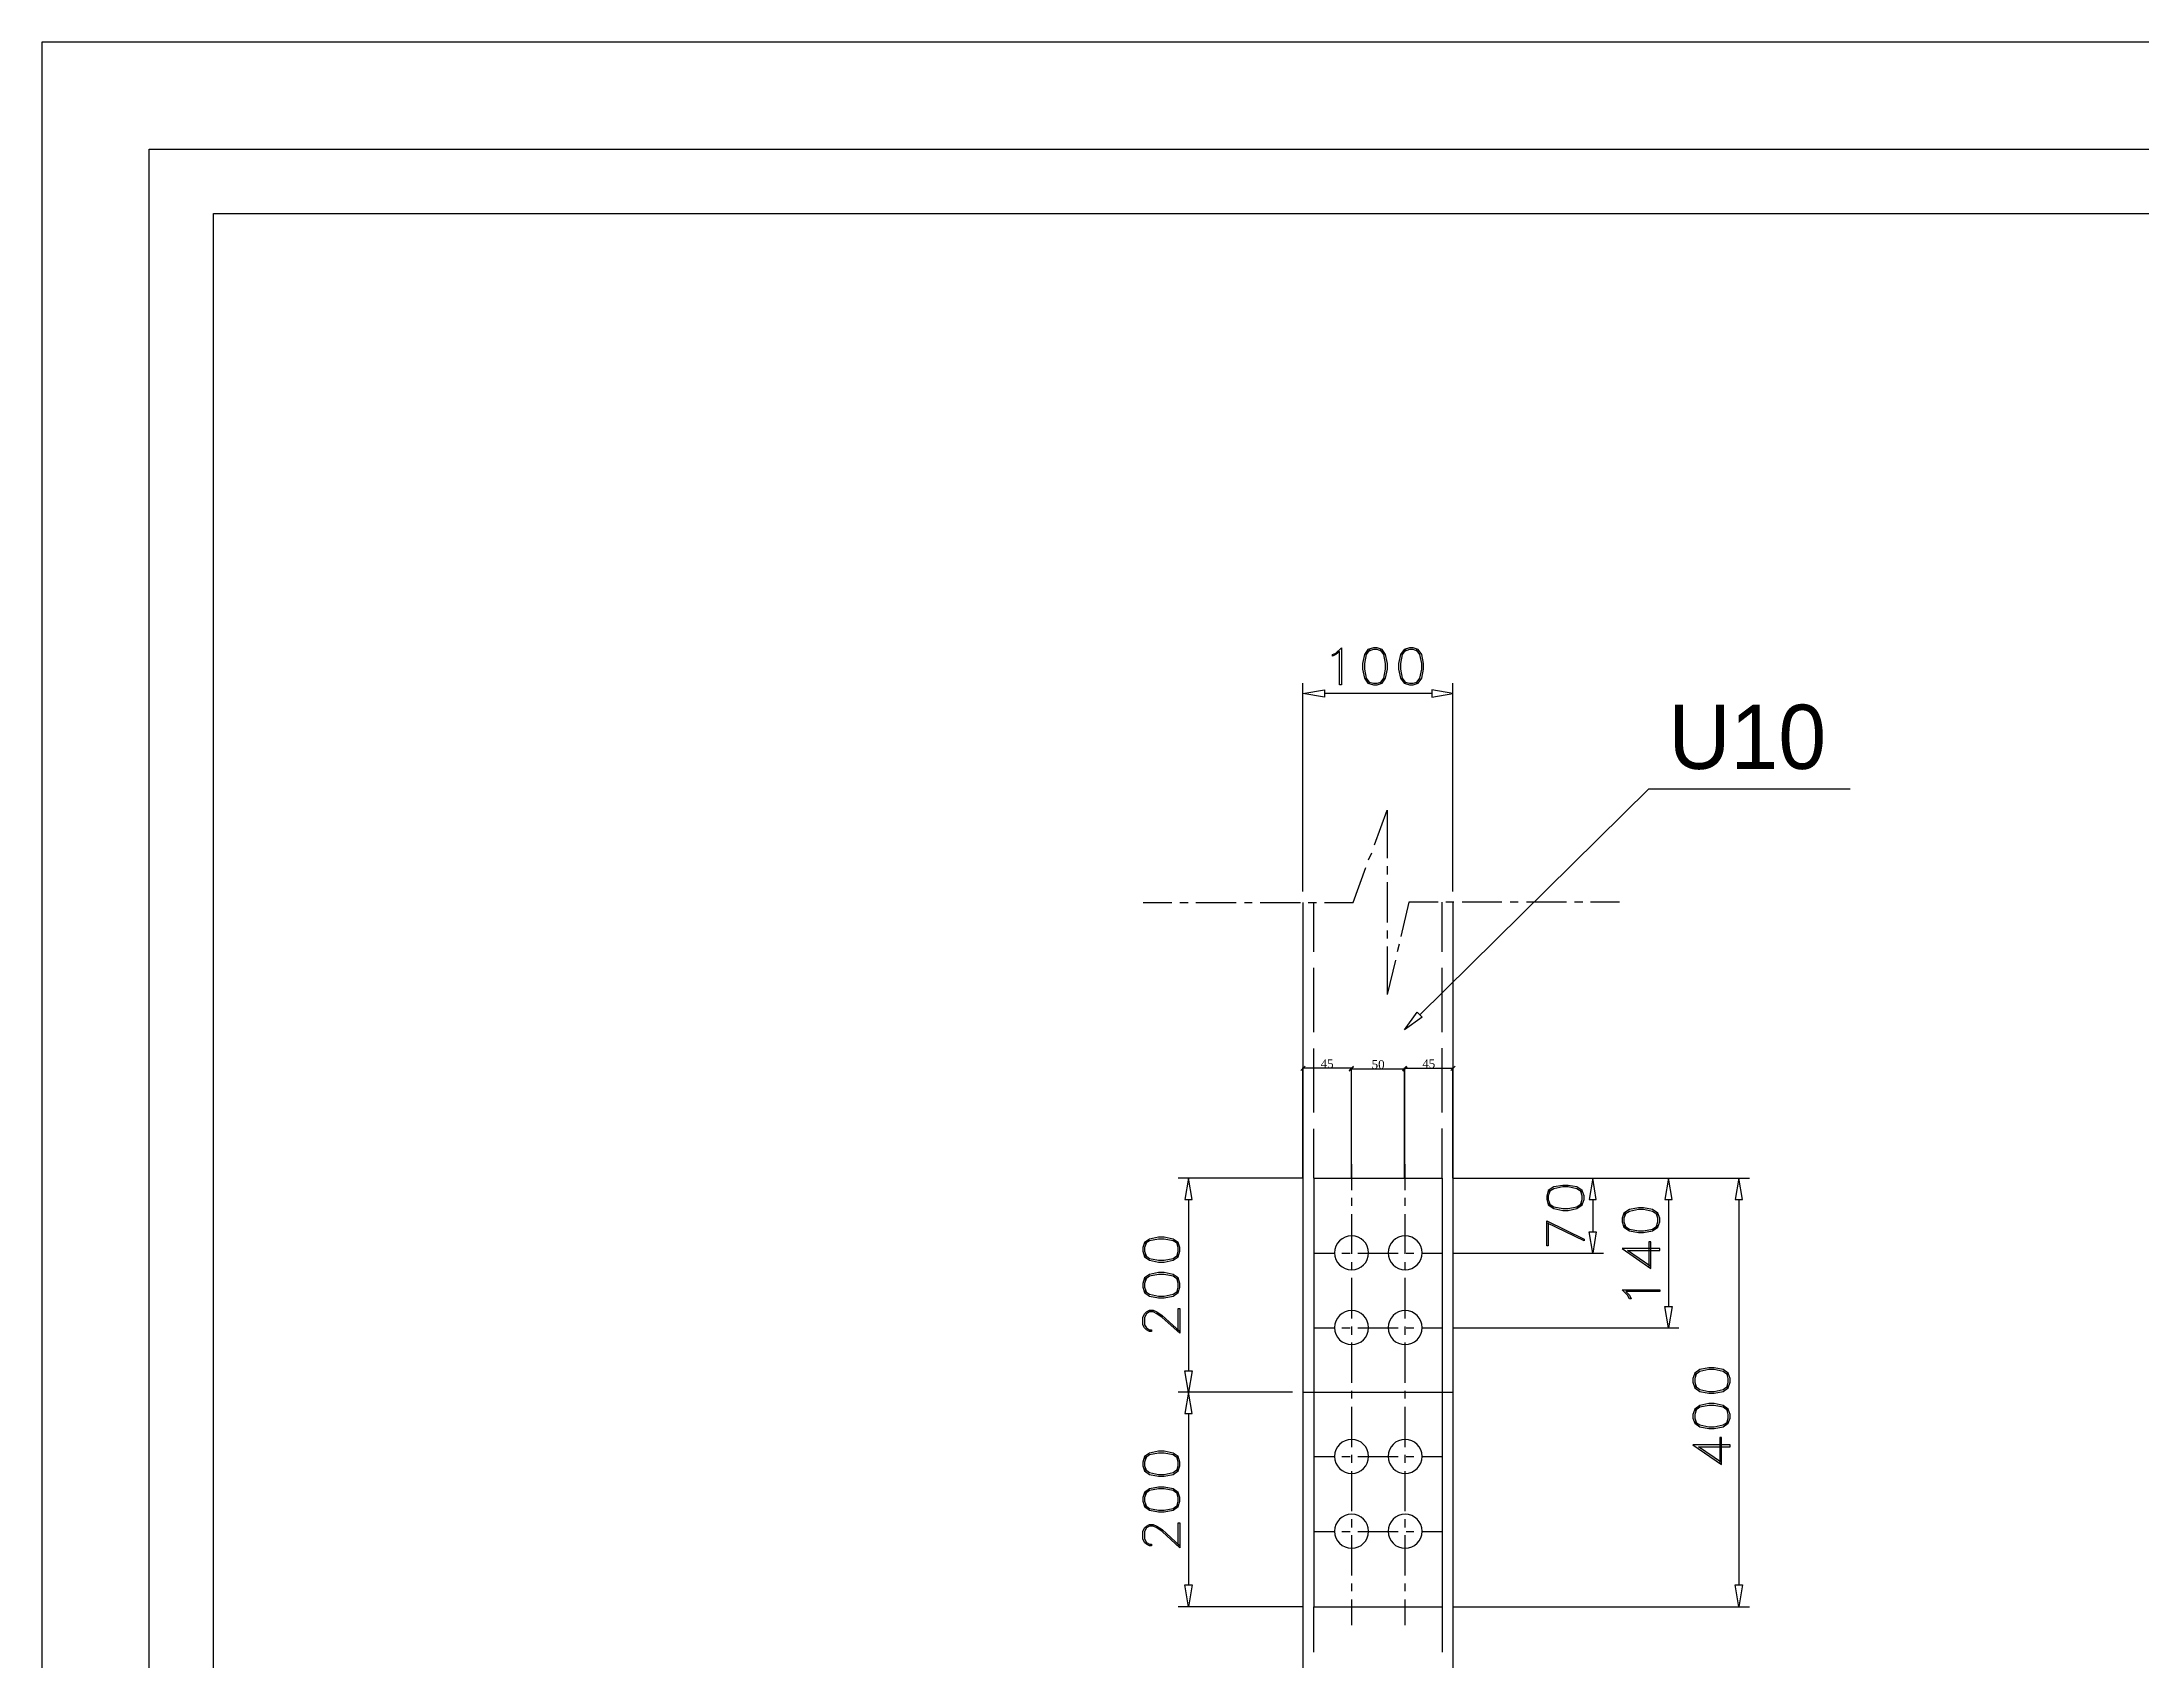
# Model space of a CAD drawing. Header units: millimetres. Extents: x -23396 to 106750, y 116 to 66281.
# Drawn here: x 211 to 10011, y 58728 to 66281 of the extents above; entities that cross this region are included whole.
import ezdxf

# ---------------------------------------------------------------- set-up
doc = ezdxf.new("R2010")
doc.units = ezdxf.units.MM
doc.styles.add('top', font='cent.shx', dxfattribs={"height": 40})
doc.dimstyles.new('top', dxfattribs={"dimtxt": 35, "dimasz": 20, "dimexe": 1.25, "dimexo": 0.625, "dimtad": 1, "dimtxsty": 'top', "dimblk": 'OBLIQUE', "dimcen": 2.5, "dimadec": 0, "dimazin": 0, "dimtfac": 1, "dimtmove": 0, "dimatfit": 3, "dimldrblk": 'OBLIQUE', "dimfxl": 1, "dimarcsym": 0})

# ---------------------------------------------------------------- blocks, each defined once
blk = doc.blocks.new('_Oblique')
at = {"color": 0, "linetype": 'ByBlock', "lineweight": -2}
blk.add_line((-0.5, -0.5), (0.5, 0.5), dxfattribs=at)
blk = doc.blocks.new('*D61')
at = {"color": 0, "linetype": 'Continuous', "lineweight": -2, "transparency": 16777216}
for p, q in [((6321.7, 61043.5), (6321.7, 61488.8)), ((6321.7, 61487.6), (6571.5, 61487.6)), ((6571.5, 61043.5), (6571.5, 61488.8))]:
    blk.add_line(p, q, dxfattribs=at)
at = {"layer": 'Defpoints', "color": 0, "linetype": 'Continuous', "transparency": 16777216}
for p in [(6571.5, 61487.6), (6321.7, 61042.8), (6571.5, 61042.8)]:
    blk.add_point(p, dxfattribs=at)
at = {"color": 0, "linetype": 'Continuous', "lineweight": -2, "transparency": 16777216, "xscale": 20, "yscale": 20, "zscale": 20, "rotation": 180}
blk.add_blockref('_Oblique', (6321.7, 61487.6), dxfattribs=at)
at = {"color": 0, "linetype": 'Continuous', "lineweight": -2, "transparency": 16777216, "xscale": 20, "yscale": 20, "zscale": 20}
blk.add_blockref('_Oblique', (6571.5, 61487.6), dxfattribs=at)
at = {"color": 0, "linetype": 'Continuous', "transparency": 16777216, "insert": (6446.6, 61508.2), "char_height": 40, "attachment_point": 5, "style": 'top'}
blk.add_mtext('50', dxfattribs=at)
blk = doc.blocks.new('*D62')
at = {"color": 0, "linetype": 'Continuous', "lineweight": -2, "transparency": 16777216}
for p, q in [((6095.3, 60977.9), (6095.3, 61491.9)), ((6321.7, 61490.7), (6095.3, 61490.7)), ((6321.7, 60977.9), (6321.7, 61491.9))]:
    blk.add_line(p, q, dxfattribs=at)
at = {"layer": 'Defpoints', "color": 0, "linetype": 'Continuous', "transparency": 16777216}
for p in [(6095.3, 61490.7), (6095.3, 60977.2), (6321.7, 60977.2)]:
    blk.add_point(p, dxfattribs=at)
at = {"color": 0, "linetype": 'Continuous', "lineweight": -2, "transparency": 16777216, "xscale": 20, "yscale": 20, "zscale": 20, "rotation": 180}
blk.add_blockref('_Oblique', (6095.3, 61490.7), dxfattribs=at)
at = {"color": 0, "linetype": 'Continuous', "lineweight": -2, "transparency": 16777216, "xscale": 20, "yscale": 20, "zscale": 20}
blk.add_blockref('_Oblique', (6321.7, 61490.7), dxfattribs=at)
at = {"color": 0, "linetype": 'Continuous', "transparency": 16777216, "insert": (6208.5, 61511.3), "char_height": 40, "attachment_point": 5, "style": 'top'}
blk.add_mtext('45', dxfattribs=at)
blk = doc.blocks.new('*D54')
at = {"color": 0, "linetype": 'Continuous', "lineweight": -2, "transparency": 16777216}
for p, q in [((6569.5, 60977.9), (6569.5, 61491.9)), ((6569.5, 61490.7), (6795.9, 61490.7)), ((6795.9, 60977.9), (6795.9, 61491.9))]:
    blk.add_line(p, q, dxfattribs=at)
at = {"layer": 'Defpoints', "color": 0, "linetype": 'Continuous', "transparency": 16777216}
for p in [(6795.9, 61490.7), (6569.5, 60977.2), (6795.9, 60977.2)]:
    blk.add_point(p, dxfattribs=at)
at = {"color": 0, "linetype": 'Continuous', "lineweight": -2, "transparency": 16777216, "xscale": 20, "yscale": 20, "zscale": 20, "rotation": 180}
blk.add_blockref('_Oblique', (6569.5, 61490.7), dxfattribs=at)
at = {"color": 0, "linetype": 'Continuous', "lineweight": -2, "transparency": 16777216, "xscale": 20, "yscale": 20, "zscale": 20}
blk.add_blockref('_Oblique', (6795.9, 61490.7), dxfattribs=at)
at = {"color": 0, "linetype": 'Continuous', "transparency": 16777216, "insert": (6682.7, 61511.3), "char_height": 40, "attachment_point": 5, "style": 'top'}
blk.add_mtext('45', dxfattribs=at)

msp = doc.modelspace()

# ---------------------------------------------------------------- linework, layer by layer
at = {"color": 0}
for p, q in [((1011.055, 35481.977), (1011.055, 65481.328)), ((1011.055, 65481.328), (44008.845, 65481.328)), ((6232.853, 63421.978), (6249.803, 63428.328)), ((6249.803, 63421.978), (6232.853, 63413.528)), ((6232.853, 63413.528), (6232.853, 63421.978)), ((6249.803, 63428.328), (6275.153, 63453.728)), ((6266.753, 63436.778), (6249.803, 63421.978)), ((6266.753, 63280.178), (6266.753, 63436.778)), ((6275.153, 63453.728), (6275.153, 63280.178)), ((6382.195, 63421.978), (6373.695, 63379.628)), ((6399.145, 63445.278), (6382.195, 63421.978)), ((6390.645, 63421.978), (6382.195, 63379.628)), ((6407.595, 63445.278), (6390.645, 63421.978)), ((6424.495, 63453.728), (6399.145, 63445.278)), ((6424.495, 63445.278), (6399.145, 63436.778)), ((6441.445, 63453.728), (6424.495, 63453.728)), ((6441.445, 63445.278), (6424.495, 63445.278)), ((6464.695, 63445.278), (6441.445, 63453.728)), ((6464.695, 63436.778), (6441.445, 63445.278)), ((6473.195, 63421.978), (6456.245, 63445.278)), ((6481.645, 63421.978), (6464.695, 63445.278)), ((6481.645, 63379.628), (6473.195, 63421.978)), ((6490.145, 63379.628), (6481.645, 63421.978)), ((6550.353, 63421.978), (6541.853, 63379.628)), ((6567.303, 63445.278), (6550.353, 63421.978)), ((6558.803, 63421.978), (6550.353, 63379.628)), ((6575.753, 63445.278), (6558.803, 63421.978)), ((6592.653, 63453.728), (6567.303, 63445.278)), ((6592.653, 63445.278), (6567.303, 63436.778)), ((6609.603, 63453.728), (6592.653, 63453.728)), ((6609.603, 63445.278), (6592.653, 63445.278)), ((6632.853, 63445.278), (6609.603, 63453.728)), ((6632.853, 63436.778), (6609.603, 63445.278)), ((6641.353, 63421.978), (6624.403, 63445.278)), ((6649.803, 63421.978), (6632.853, 63445.278)), ((6649.803, 63379.628), (6641.353, 63421.978)), ((6658.303, 63379.628), (6649.803, 63421.978)), ((6373.695, 63379.628), (6373.695, 63354.228)), ((6373.695, 63354.228), (6382.195, 63311.928)), ((6382.195, 63379.628), (6382.195, 63354.228)), ((6382.195, 63354.228), (6390.645, 63311.928)), ((6382.195, 63311.928), (6399.145, 63288.628)), ((6390.645, 63311.928), (6407.595, 63288.628)), ((6456.245, 63288.628), (6473.195, 63311.928)), ((6464.695, 63288.628), (6481.645, 63311.928)), ((6473.195, 63311.928), (6481.645, 63354.228)), ((6481.645, 63354.228), (6481.645, 63379.628)), ((6481.645, 63311.928), (6490.145, 63354.228)), ((6490.145, 63354.228), (6490.145, 63379.628)), ((6541.853, 63379.628), (6541.853, 63354.228)), ((6541.853, 63354.228), (6550.353, 63311.928)), ((6550.353, 63379.628), (6550.353, 63354.228)), ((6550.353, 63354.228), (6558.803, 63311.928)), ((6550.353, 63311.928), (6567.303, 63288.628)), ((6558.803, 63311.928), (6575.753, 63288.628)), ((6624.403, 63288.628), (6641.353, 63311.928)), ((6632.853, 63288.628), (6649.803, 63311.928)), ((6641.353, 63311.928), (6649.803, 63354.228)), ((6649.803, 63354.228), (6649.803, 63379.628)), ((6649.803, 63311.928), (6658.303, 63354.228)), ((6658.303, 63354.228), (6658.303, 63379.628)), ((6095.253, 62314.978), (6095.253, 63288.628)), ((6095.253, 63239.928), (6196.853, 63256.878)), ((6196.853, 63223.028), (6095.253, 63239.928)), ((6196.853, 63223.028), (6095.253, 63239.928)), ((6196.853, 63256.878), (6196.853, 63223.028)), ((6196.853, 63256.878), (6196.853, 63223.028)), ((6696.403, 63239.928), (6196.853, 63239.928)), ((6275.153, 63280.178), (6266.753, 63280.178)), ((6399.145, 63294.978), (6424.495, 63288.628)), ((6399.145, 63288.628), (6424.495, 63280.178)), ((6424.495, 63288.628), (6441.445, 63288.628)), ((6424.495, 63280.178), (6441.445, 63280.178)), ((6441.445, 63288.628), (6464.695, 63294.978)), ((6441.445, 63280.178), (6464.695, 63288.628)), ((6567.303, 63294.978), (6592.653, 63288.628)), ((6567.303, 63288.628), (6592.653, 63280.178)), ((6592.653, 63288.628), (6609.603, 63288.628)), ((6592.653, 63280.178), (6609.603, 63280.178)), ((6609.603, 63288.628), (6632.853, 63294.978)), ((6609.603, 63280.178), (6632.853, 63288.628)), ((6696.403, 63256.878), (6696.403, 63223.028)), ((6696.403, 63256.878), (6696.403, 63223.028)), ((6795.903, 63239.928), (6696.403, 63256.878)), ((6696.403, 63223.028), (6795.903, 63239.928)), ((6696.403, 63223.028), (6795.903, 63239.928)), ((6795.903, 62314.978), (6795.903, 63288.628)), ((6639.203, 61739.228), (7710.303, 62795.428)), ((7710.303, 62795.428), (8650.053, 62795.428)), ((6429.703, 62532.978), (6488.953, 62695.978)), ((6488.953, 62695.978), (6488.953, 62471.578)), ((6402.203, 62463.128), (6417.003, 62496.978)), ((6488.953, 62433.478), (6488.953, 62395.378)), ((6330.203, 62264.178), (6389.453, 62427.128)), ((6488.953, 62359.428), (6488.953, 62171.028)), ((5350.203, 62264.178), (5483.503, 62264.178)), ((5521.603, 62264.178), (5559.753, 62264.178)), ((5595.703, 62264.178), (5784.053, 62264.178)), ((5822.153, 62264.178), (5858.203, 62264.178)), ((5896.303, 62264.178), (6084.703, 62264.178)), ((6095.253, 62264.178), (6095.253, 56602.078)), ((6120.653, 62264.178), (6158.753, 62264.178)), ((6146.103, 62033.428), (6146.103, 62264.178)), ((6196.853, 62264.178), (6330.203, 62264.178)), ((6590.553, 62266.278), (6552.453, 62105.428)), ((6726.053, 62266.278), (6590.553, 62266.278)), ((6745.053, 62033.428), (6745.053, 62266.278)), ((6800.103, 62266.278), (6762.003, 62266.278)), ((6795.903, 62266.278), (6795.903, 56602.078)), ((7024.453, 62266.278), (6838.203, 62266.278)), ((7100.653, 62266.278), (7062.553, 62266.278)), ((7325.053, 62266.278), (7138.753, 62266.278)), ((7401.253, 62266.278), (7363.153, 62266.278)), ((7572.703, 62266.278), (7437.253, 62266.278)), ((6488.953, 62132.928), (6488.953, 62096.928)), ((6488.953, 62058.828), (6488.953, 61834.478)), ((6544.003, 62069.428), (6535.503, 62033.428)), ((6146.103, 61658.778), (6146.103, 61959.378)), ((6527.053, 61995.328), (6488.953, 61834.478)), ((6745.053, 61658.778), (6745.053, 61959.378)), ((6569.403, 61669.378), (6628.653, 61751.928)), ((6569.403, 61669.378), (6628.653, 61751.928)), ((6628.653, 61751.928), (6651.953, 61728.628)), ((6651.953, 61728.628), (6569.403, 61669.378)), ((6651.953, 61728.628), (6569.403, 61669.378)), ((6146.103, 61284.128), (6146.103, 61582.578)), ((6745.053, 61284.128), (6745.053, 61584.728)), ((6146.103, 60977.228), (6146.103, 61207.928)), ((6745.053, 60977.228), (6745.053, 61210.078)), ((6095.253, 60977.228), (5513.153, 60977.228)), ((5561.853, 60977.228), (5544.903, 60877.728)), ((5578.803, 60877.728), (5561.853, 60977.228)), ((5578.803, 60877.728), (5561.853, 60977.228)), ((6146.103, 60977.228), (6745.053, 60977.228)), ((6146.103, 60977.228), (6146.103, 58976.978)), ((6321.703, 61042.828), (6321.703, 60922.178)), ((6571.503, 61042.828), (6571.503, 60922.178)), ((6745.053, 60977.228), (6745.053, 58976.978)), ((6795.903, 60977.228), (7498.603, 60977.228)), ((6795.903, 60977.228), (8180.153, 60977.228)), ((6795.903, 60977.228), (7849.953, 60977.228)), ((7447.803, 60977.228), (7430.903, 60877.728)), ((7464.753, 60877.728), (7447.803, 60977.228)), ((7464.753, 60877.728), (7447.803, 60977.228)), ((7801.303, 60977.228), (7784.353, 60877.728)), ((7818.203, 60877.728), (7801.303, 60977.228)), ((7818.203, 60877.728), (7801.303, 60977.228)), ((8129.353, 60977.228), (8112.403, 60877.728)), ((8146.303, 60877.728), (8129.353, 60977.228)), ((8146.303, 60877.728), (8129.353, 60977.228)), ((5544.903, 60877.728), (5578.803, 60877.728)), ((5544.903, 60877.728), (5578.803, 60877.728)), ((5561.853, 60877.728), (5561.853, 60077.628)), ((6321.703, 60886.228), (6321.703, 60848.128)), ((6571.503, 60886.228), (6571.503, 60848.128)), ((7240.403, 60920.078), (7234.053, 60894.678)), ((7234.053, 60894.678), (7234.053, 60877.728)), ((7234.053, 60877.728), (7240.403, 60852.328)), ((7265.753, 60937.028), (7240.403, 60920.078)), ((7265.753, 60928.528), (7240.403, 60911.628)), ((7248.853, 60920.078), (7240.403, 60894.678)), ((7240.403, 60894.678), (7240.403, 60877.728)), ((7240.403, 60877.728), (7248.853, 60852.328)), ((7240.403, 60860.828), (7265.753, 60843.878)), ((7308.103, 60943.378), (7265.753, 60937.028)), ((7308.103, 60937.028), (7265.753, 60928.528)), ((7333.453, 60943.378), (7308.103, 60943.378)), ((7333.453, 60937.028), (7308.103, 60937.028)), ((7373.703, 60937.028), (7333.453, 60943.378)), ((7373.703, 60928.528), (7333.453, 60937.028)), ((7399.153, 60920.078), (7373.703, 60937.028)), ((7399.153, 60911.628), (7373.703, 60928.528)), ((7373.703, 60843.878), (7399.153, 60860.828)), ((7399.153, 60894.678), (7390.653, 60920.078)), ((7390.653, 60852.328), (7399.153, 60877.728)), ((7407.603, 60894.678), (7399.153, 60920.078)), ((7399.153, 60877.728), (7399.153, 60894.678)), ((7399.153, 60852.328), (7407.603, 60877.728)), ((7407.603, 60877.728), (7407.603, 60894.678)), ((7430.903, 60877.728), (7464.753, 60877.728)), ((7430.903, 60877.728), (7464.753, 60877.728)), ((7447.803, 60877.728), (7447.803, 60727.478)), ((7784.353, 60877.728), (7818.203, 60877.728)), ((7784.353, 60877.728), (7818.203, 60877.728)), ((7801.303, 60877.728), (7801.303, 60378.228)), ((8112.403, 60877.728), (8146.303, 60877.728)), ((8112.403, 60877.728), (8146.303, 60877.728)), ((8129.353, 60877.728), (8129.353, 59078.578)), ((6321.703, 60810.028), (6321.703, 60623.728)), ((6571.503, 60810.028), (6571.503, 60623.728)), ((7234.053, 60661.828), (7234.053, 60778.278)), ((7234.053, 60778.278), (7407.603, 60693.578)), ((7407.603, 60685.128), (7234.053, 60769.778)), ((7240.403, 60852.328), (7265.753, 60835.428)), ((7240.403, 60769.778), (7240.403, 60661.828)), ((7265.753, 60843.878), (7308.103, 60835.428)), ((7265.753, 60835.428), (7308.103, 60826.928)), ((7308.103, 60835.428), (7333.453, 60835.428)), ((7308.103, 60826.928), (7333.453, 60826.928)), ((7333.453, 60835.428), (7373.703, 60843.878)), ((7333.453, 60826.928), (7373.703, 60835.428)), ((7373.703, 60835.428), (7399.153, 60852.328)), ((7593.853, 60814.228), (7585.353, 60790.978)), ((7585.353, 60790.978), (7585.353, 60774.028)), ((7585.353, 60774.028), (7593.853, 60748.628)), ((7619.253, 60831.178), (7593.853, 60814.228)), ((7619.253, 60822.728), (7593.853, 60805.778)), ((7602.303, 60814.228), (7593.853, 60790.978)), ((7593.853, 60790.978), (7593.853, 60774.028)), ((7593.853, 60774.028), (7602.303, 60748.628)), ((7661.603, 60839.628), (7619.253, 60831.178)), ((7661.603, 60831.178), (7619.253, 60822.728)), ((7684.853, 60839.628), (7661.603, 60839.628)), ((7684.853, 60831.178), (7661.603, 60831.178)), ((7727.153, 60831.178), (7684.853, 60839.628)), ((7727.153, 60822.728), (7684.853, 60831.178)), ((7752.603, 60814.228), (7727.153, 60831.178)), ((7752.603, 60805.778), (7727.153, 60822.728)), ((7752.603, 60790.978), (7744.103, 60814.228)), ((7744.103, 60748.628), (7752.603, 60774.028)), ((7761.053, 60790.978), (7752.603, 60814.228)), ((7752.603, 60774.028), (7752.603, 60790.978)), ((7752.603, 60748.628), (7761.053, 60774.028)), ((7761.053, 60774.028), (7761.053, 60790.978)), ((5356.553, 60676.678), (5348.053, 60653.378)), ((5379.803, 60693.578), (5356.553, 60676.678)), ((5379.803, 60685.128), (5356.553, 60670.328)), ((5365.003, 60676.678), (5356.553, 60653.378)), ((5422.153, 60702.078), (5379.803, 60693.578)), ((5422.153, 60693.578), (5379.803, 60685.128)), ((5447.553, 60702.078), (5422.153, 60702.078)), ((5447.553, 60693.578), (5422.153, 60693.578)), ((5489.853, 60693.578), (5447.553, 60702.078)), ((5489.853, 60685.128), (5447.553, 60693.578)), ((5513.153, 60676.678), (5489.853, 60693.578)), ((5513.153, 60670.328), (5489.853, 60685.128)), ((5513.153, 60653.378), (5506.803, 60676.678)), ((5521.603, 60653.378), (5513.153, 60676.678)), ((7407.603, 60693.578), (7407.603, 60685.128)), ((7430.903, 60727.478), (7464.753, 60727.478)), ((7430.903, 60727.478), (7464.753, 60727.478)), ((7447.803, 60627.978), (7430.903, 60727.478)), ((7464.753, 60727.478), (7447.803, 60627.978)), ((7464.753, 60727.478), (7447.803, 60627.978)), ((7593.853, 60757.078), (7619.253, 60740.178)), ((7593.853, 60748.628), (7619.253, 60731.678)), ((7619.253, 60740.178), (7661.603, 60731.678)), ((7619.253, 60731.678), (7661.603, 60723.228)), ((7661.603, 60731.678), (7684.853, 60731.678)), ((7661.603, 60723.228), (7684.853, 60723.228)), ((7684.853, 60731.678), (7727.153, 60740.178)), ((7684.853, 60723.228), (7727.153, 60731.678)), ((7718.753, 60680.878), (7710.303, 60680.878)), ((7710.303, 60680.878), (7710.303, 60564.478)), ((7718.753, 60556.028), (7718.753, 60680.878)), ((7727.153, 60740.178), (7752.603, 60757.078)), ((7727.153, 60731.678), (7752.603, 60748.628)), ((5348.053, 60653.378), (5348.053, 60636.428)), ((5348.053, 60636.428), (5356.553, 60611.028)), ((5356.553, 60653.378), (5356.553, 60636.428)), ((5356.553, 60636.428), (5365.003, 60611.028)), ((5356.553, 60619.528), (5379.803, 60602.578)), ((5356.553, 60611.028), (5379.803, 60594.128)), ((5379.803, 60602.578), (5422.153, 60594.128)), ((5379.803, 60594.128), (5422.153, 60585.628)), ((5422.153, 60594.128), (5447.553, 60594.128)), ((5422.153, 60585.628), (5447.553, 60585.628)), ((5447.553, 60594.128), (5489.853, 60602.578)), ((5447.553, 60585.628), (5489.853, 60594.128)), ((5489.853, 60602.578), (5513.153, 60619.528)), ((5489.853, 60594.128), (5513.153, 60611.028)), ((5506.803, 60611.028), (5513.153, 60636.428)), ((5513.153, 60636.428), (5513.153, 60653.378)), ((5513.153, 60611.028), (5521.603, 60636.428)), ((5521.603, 60636.428), (5521.603, 60653.378)), ((6146.103, 60627.978), (6239.153, 60627.978)), ((6277.253, 60627.978), (6315.353, 60627.978)), ((6321.703, 60585.628), (6321.703, 60547.528)), ((6351.353, 60627.978), (6539.703, 60627.978)), ((6571.503, 60585.628), (6571.503, 60547.528)), ((6577.803, 60627.978), (6613.853, 60627.978)), ((6651.953, 60627.978), (6745.053, 60627.978)), ((6795.903, 60627.978), (7498.603, 60627.978)), ((7240.403, 60661.828), (7234.053, 60661.828)), ((7761.053, 60649.128), (7585.353, 60649.128)), ((7585.353, 60649.128), (7718.753, 60556.028)), ((7718.753, 60564.478), (7610.803, 60640.678)), ((7610.803, 60640.678), (7761.053, 60640.678)), ((7761.053, 60640.678), (7761.053, 60649.128)), ((5356.553, 60511.578), (5348.053, 60486.178)), ((5348.053, 60486.178), (5348.053, 60469.228)), ((5348.053, 60469.228), (5356.553, 60443.828)), ((5379.803, 60528.478), (5356.553, 60511.578)), ((5379.803, 60520.028), (5356.553, 60503.078)), ((5365.003, 60511.578), (5356.553, 60486.178)), ((5356.553, 60486.178), (5356.553, 60469.228)), ((5356.553, 60469.228), (5365.003, 60443.828)), ((5422.153, 60536.978), (5379.803, 60528.478)), ((5422.153, 60528.478), (5379.803, 60520.028)), ((5447.553, 60536.978), (5422.153, 60536.978)), ((5447.553, 60528.478), (5422.153, 60528.478)), ((5489.853, 60528.478), (5447.553, 60536.978)), ((5489.853, 60520.028), (5447.553, 60528.478)), ((5513.153, 60511.578), (5489.853, 60528.478)), ((5513.153, 60503.078), (5489.853, 60520.028)), ((5513.153, 60486.178), (5506.803, 60511.578)), ((5506.803, 60443.828), (5513.153, 60469.228)), ((5521.603, 60486.178), (5513.153, 60511.578)), ((5513.153, 60469.228), (5513.153, 60486.178)), ((5513.153, 60443.828), (5521.603, 60469.228)), ((5521.603, 60469.228), (5521.603, 60486.178)), ((6321.703, 60511.578), (6321.703, 60323.178)), ((6571.503, 60511.578), (6571.503, 60323.178)), ((5356.553, 60452.278), (5379.803, 60435.378)), ((5356.553, 60443.828), (5379.803, 60426.878)), ((5379.803, 60435.378), (5422.153, 60426.878)), ((5379.803, 60426.878), (5422.153, 60418.428)), ((5422.153, 60426.878), (5447.553, 60426.878)), ((5422.153, 60418.428), (5447.553, 60418.428)), ((5447.553, 60426.878), (5489.853, 60435.378)), ((5447.553, 60418.428), (5489.853, 60426.878)), ((5489.853, 60435.378), (5513.153, 60452.278)), ((5489.853, 60426.878), (5513.153, 60443.828)), ((7610.803, 60431.128), (7585.353, 60456.528)), ((7585.353, 60456.528), (7761.053, 60456.528)), ((7761.053, 60448.078), (7602.303, 60448.078)), ((7602.303, 60448.078), (7619.253, 60431.128)), ((7619.253, 60414.178), (7610.803, 60431.128)), ((7619.253, 60431.128), (7627.753, 60414.178)), ((7627.753, 60414.178), (7619.253, 60414.178)), ((7761.053, 60456.528), (7761.053, 60448.078)), ((7784.353, 60378.228), (7818.203, 60378.228)), ((7784.353, 60378.228), (7818.203, 60378.228)), ((7801.303, 60278.728), (7784.353, 60378.228)), ((7818.203, 60378.228), (7801.303, 60278.728)), ((7818.203, 60378.228), (7801.303, 60278.728)), ((5348.053, 60327.428), (5356.553, 60344.328)), ((5348.053, 60293.528), (5348.053, 60327.428)), ((5356.553, 60278.728), (5348.053, 60293.528)), ((5356.553, 60344.328), (5365.003, 60352.828)), ((5365.003, 60344.328), (5356.553, 60327.428)), ((5356.553, 60327.428), (5356.553, 60293.528)), ((5356.553, 60293.528), (5365.003, 60278.728)), ((5365.003, 60270.278), (5356.553, 60278.728)), ((5365.003, 60352.828), (5379.803, 60361.278)), ((5379.803, 60352.828), (5365.003, 60344.328)), ((5365.003, 60278.728), (5379.803, 60270.278)), ((5379.803, 60361.278), (5396.753, 60361.278)), ((5396.753, 60352.828), (5379.803, 60352.828)), ((5396.753, 60361.278), (5413.653, 60352.828)), ((5413.653, 60344.328), (5396.753, 60352.828)), ((5413.653, 60352.828), (5439.103, 60335.878)), ((5439.103, 60327.428), (5413.653, 60344.328)), ((5439.103, 60335.878), (5521.603, 60261.778)), ((5521.603, 60253.328), (5439.103, 60327.428)), ((5513.153, 60261.778), (5513.153, 60369.728)), ((5513.153, 60369.728), (5521.603, 60369.728)), ((5521.603, 60369.728), (5521.603, 60253.328)), ((6146.103, 60278.728), (6239.153, 60278.728)), ((6277.253, 60278.728), (6315.353, 60278.728)), ((6321.703, 60285.078), (6321.703, 60246.978)), ((6351.353, 60278.728), (6539.703, 60278.728)), ((6571.503, 60285.078), (6571.503, 60246.978)), ((6577.803, 60278.728), (6613.853, 60278.728)), ((6651.953, 60278.728), (6745.053, 60278.728)), ((6795.903, 60278.728), (7849.953, 60278.728)), ((5379.803, 60261.778), (5365.003, 60270.278)), ((5379.803, 60270.278), (5388.303, 60270.278)), ((5388.303, 60261.778), (5379.803, 60261.778)), ((5388.303, 60270.278), (5388.303, 60261.778)), ((6321.703, 60210.978), (6321.703, 60022.628)), ((6571.503, 60210.978), (6571.503, 60022.628)), ((5544.903, 60077.628), (5578.803, 60077.628)), ((5544.903, 60077.628), (5578.803, 60077.628)), ((5561.853, 59978.178), (5544.903, 60077.628)), ((5578.803, 60077.628), (5561.853, 59978.178)), ((5578.803, 60077.628), (5561.853, 59978.178)), ((7947.303, 60083.978), (7924.053, 60067.078)), ((7989.703, 60092.478), (7947.303, 60083.978)), ((7989.703, 60083.978), (7947.303, 60075.528)), ((8015.053, 60092.478), (7989.703, 60092.478)), ((8015.053, 60083.978), (7989.703, 60083.978)), ((8057.403, 60083.978), (8015.053, 60092.478)), ((8057.403, 60075.528), (8015.053, 60083.978)), ((8080.703, 60067.078), (8057.403, 60083.978)), ((6046.603, 59978.178), (5513.153, 59978.178)), ((6046.603, 59978.178), (5513.153, 59978.178)), ((5561.853, 59978.178), (5544.903, 59878.678)), ((5578.803, 59878.678), (5561.853, 59978.178)), ((5578.803, 59878.678), (5561.853, 59978.178)), ((6095.253, 59978.178), (6795.903, 59978.178)), ((6321.703, 59984.528), (6321.703, 59948.528)), ((6571.503, 59984.528), (6571.503, 59948.528)), ((7924.053, 60067.078), (7915.553, 60041.678)), ((7915.553, 60041.678), (7915.553, 60024.728)), ((7915.553, 60024.728), (7924.053, 59999.328)), ((7947.303, 60075.528), (7924.053, 60058.578)), ((7932.503, 60067.078), (7924.053, 60041.678)), ((7924.053, 60041.678), (7924.053, 60024.728)), ((7924.053, 60024.728), (7932.503, 59999.328)), ((7924.053, 60007.778), (7947.303, 59990.878)), ((7924.053, 59999.328), (7947.303, 59982.378)), ((7947.303, 59990.878), (7989.703, 59982.378)), ((7947.303, 59982.378), (7989.703, 59973.928)), ((7989.703, 59982.378), (8015.053, 59982.378)), ((8015.053, 59982.378), (8057.403, 59990.878)), ((8015.053, 59973.928), (8057.403, 59982.378)), ((8080.703, 60058.578), (8057.403, 60075.528)), ((8057.403, 59990.878), (8080.703, 60007.778)), ((8057.403, 59982.378), (8080.703, 59999.328)), ((8080.703, 60041.678), (8074.303, 60067.078)), ((8074.303, 59999.328), (8080.703, 60024.728)), ((8089.203, 60041.678), (8080.703, 60067.078)), ((8080.703, 60024.728), (8080.703, 60041.678)), ((8080.703, 59999.328), (8089.203, 60024.728)), ((8089.203, 60024.728), (8089.203, 60041.678)), ((6321.703, 59910.428), (6321.703, 59722.028)), ((6571.503, 59910.428), (6571.503, 59722.028)), ((7924.053, 59899.828), (7915.553, 59874.428)), ((7947.303, 59916.778), (7924.053, 59899.828)), ((7947.303, 59908.328), (7924.053, 59891.378)), ((7932.503, 59899.828), (7924.053, 59874.428)), ((7989.703, 59925.228), (7947.303, 59916.778)), ((7989.703, 59916.778), (7947.303, 59908.328)), ((7989.703, 59973.928), (8015.053, 59973.928)), ((8015.053, 59925.228), (7989.703, 59925.228)), ((8015.053, 59916.778), (7989.703, 59916.778)), ((8057.403, 59916.778), (8015.053, 59925.228)), ((8057.403, 59908.328), (8015.053, 59916.778)), ((8080.703, 59899.828), (8057.403, 59916.778)), ((8080.703, 59891.378), (8057.403, 59908.328)), ((8080.703, 59874.428), (8074.303, 59899.828)), ((8089.203, 59874.428), (8080.703, 59899.828)), ((5544.903, 59878.678), (5578.803, 59878.678)), ((5544.903, 59878.678), (5578.803, 59878.678)), ((5561.853, 59878.678), (5561.853, 59078.578)), ((7915.553, 59874.428), (7915.553, 59857.528)), ((7915.553, 59857.528), (7924.053, 59834.228)), ((7924.053, 59874.428), (7924.053, 59857.528)), ((7924.053, 59857.528), (7932.503, 59834.228)), ((7924.053, 59840.578), (7947.303, 59825.778)), ((7924.053, 59834.228), (7947.303, 59817.278)), ((7947.303, 59825.778), (7989.703, 59817.278)), ((7947.303, 59817.278), (7989.703, 59808.828)), ((7989.703, 59817.278), (8015.053, 59817.278)), ((7989.703, 59808.828), (8015.053, 59808.828)), ((8015.053, 59817.278), (8057.403, 59825.778)), ((8015.053, 59808.828), (8057.403, 59817.278)), ((8057.403, 59825.778), (8080.703, 59840.578)), ((8057.403, 59817.278), (8080.703, 59834.228)), ((8074.303, 59834.228), (8080.703, 59857.528)), ((8080.703, 59857.528), (8080.703, 59874.428)), ((8080.703, 59834.228), (8089.203, 59857.528)), ((8089.203, 59857.528), (8089.203, 59874.428)), ((5379.803, 59694.528), (5356.553, 59677.578)), ((5379.803, 59686.078), (5356.553, 59669.128)), ((5422.153, 59702.978), (5379.803, 59694.528)), ((5422.153, 59694.528), (5379.803, 59686.078)), ((5447.553, 59702.978), (5422.153, 59702.978)), ((5447.553, 59694.528), (5422.153, 59694.528)), ((5489.853, 59694.528), (5447.553, 59702.978)), ((5489.853, 59686.078), (5447.553, 59694.528)), ((5513.153, 59677.578), (5489.853, 59694.528)), ((5513.153, 59669.128), (5489.853, 59686.078)), ((6321.703, 59686.078), (6321.703, 59647.978)), ((6571.503, 59686.078), (6571.503, 59647.978)), ((8089.203, 59732.628), (7915.553, 59732.628)), ((7915.553, 59732.628), (8048.953, 59641.628)), ((8048.953, 59650.078), (7941.003, 59724.178)), ((7941.003, 59724.178), (8089.203, 59724.178)), ((8048.953, 59766.478), (8040.453, 59766.478)), ((8040.453, 59766.478), (8040.453, 59650.078)), ((8048.953, 59641.628), (8048.953, 59766.478)), ((8089.203, 59724.178), (8089.203, 59732.628)), ((5356.553, 59677.578), (5348.053, 59652.178)), ((5348.053, 59652.178), (5348.053, 59635.278)), ((5348.053, 59635.278), (5356.553, 59611.978)), ((5365.003, 59677.578), (5356.553, 59652.178)), ((5356.553, 59652.178), (5356.553, 59635.278)), ((5356.553, 59635.278), (5365.003, 59611.978)), ((5356.553, 59620.428), (5379.803, 59603.528)), ((5356.553, 59611.978), (5379.803, 59595.028)), ((5379.803, 59603.528), (5422.153, 59595.028)), ((5379.803, 59595.028), (5422.153, 59586.578)), ((5422.153, 59595.028), (5447.553, 59595.028)), ((5422.153, 59586.578), (5447.553, 59586.578)), ((5447.553, 59595.028), (5489.853, 59603.528)), ((5447.553, 59586.578), (5489.853, 59595.028)), ((5489.853, 59603.528), (5513.153, 59620.428)), ((5489.853, 59595.028), (5513.153, 59611.978)), ((5513.153, 59652.178), (5506.803, 59677.578)), ((5506.803, 59611.978), (5513.153, 59635.278)), ((5521.603, 59652.178), (5513.153, 59677.578)), ((5513.153, 59635.278), (5513.153, 59652.178)), ((5513.153, 59611.978), (5521.603, 59635.278)), ((5521.603, 59635.278), (5521.603, 59652.178)), ((6146.103, 59677.578), (6239.153, 59677.578)), ((6277.253, 59677.578), (6315.353, 59677.578)), ((6321.703, 59609.878), (6321.703, 59423.578)), ((6351.353, 59677.578), (6539.703, 59677.578)), ((6571.503, 59609.878), (6571.503, 59423.578)), ((6577.803, 59677.578), (6613.853, 59677.578)), ((6651.953, 59677.578), (6745.053, 59677.578)), ((5356.553, 59510.378), (5348.053, 59487.078)), ((5379.803, 59527.328), (5356.553, 59510.378)), ((5379.803, 59518.828), (5356.553, 59501.928)), ((5365.003, 59510.378), (5356.553, 59487.078)), ((5422.153, 59535.778), (5379.803, 59527.328)), ((5422.153, 59527.328), (5379.803, 59518.828)), ((5447.553, 59535.778), (5422.153, 59535.778)), ((5447.553, 59527.328), (5422.153, 59527.328)), ((5489.853, 59527.328), (5447.553, 59535.778)), ((5489.853, 59518.828), (5447.553, 59527.328)), ((5513.153, 59510.378), (5489.853, 59527.328)), ((5513.153, 59501.928), (5489.853, 59518.828)), ((5513.153, 59487.078), (5506.803, 59510.378)), ((5521.603, 59487.078), (5513.153, 59510.378)), ((5348.053, 59487.078), (5348.053, 59470.178)), ((5348.053, 59470.178), (5356.553, 59444.778)), ((5356.553, 59487.078), (5356.553, 59470.178)), ((5356.553, 59470.178), (5365.003, 59444.778)), ((5356.553, 59453.228), (5379.803, 59436.278)), ((5356.553, 59444.778), (5379.803, 59427.828)), ((5379.803, 59436.278), (5422.153, 59427.828)), ((5379.803, 59427.828), (5422.153, 59419.378)), ((5422.153, 59427.828), (5447.553, 59427.828)), ((5422.153, 59419.378), (5447.553, 59419.378)), ((5447.553, 59427.828), (5489.853, 59436.278)), ((5447.553, 59419.378), (5489.853, 59427.828)), ((5489.853, 59436.278), (5513.153, 59453.228)), ((5489.853, 59427.828), (5513.153, 59444.778)), ((5506.803, 59444.778), (5513.153, 59470.178)), ((5513.153, 59470.178), (5513.153, 59487.078)), ((5513.153, 59444.778), (5521.603, 59470.178)), ((5521.603, 59470.178), (5521.603, 59487.078)), ((5348.053, 59328.328), (5356.553, 59345.278)), ((5348.053, 59294.478), (5348.053, 59328.328)), ((5356.553, 59277.528), (5348.053, 59294.478)), ((5356.553, 59345.278), (5365.003, 59353.728)), ((5365.003, 59345.278), (5356.553, 59328.328)), ((5356.553, 59328.328), (5356.553, 59294.478)), ((5356.553, 59294.478), (5365.003, 59277.528)), ((5365.003, 59353.728), (5379.803, 59360.078)), ((5379.803, 59353.728), (5365.003, 59345.278)), ((5379.803, 59360.078), (5396.753, 59360.078)), ((5396.753, 59353.728), (5379.803, 59353.728)), ((5396.753, 59360.078), (5413.653, 59353.728)), ((5413.653, 59345.278), (5396.753, 59353.728)), ((5413.653, 59353.728), (5439.103, 59336.828)), ((5439.103, 59328.328), (5413.653, 59345.278)), ((5439.103, 59336.828), (5521.603, 59260.628)), ((5521.603, 59252.128), (5439.103, 59328.328)), ((5513.153, 59260.628), (5513.153, 59368.578)), ((5513.153, 59368.578), (5521.603, 59368.578)), ((5521.603, 59368.578), (5521.603, 59252.128)), ((6146.103, 59328.328), (6239.153, 59328.328)), ((6277.253, 59328.328), (6315.353, 59328.328)), ((6321.703, 59385.478), (6321.703, 59347.378)), ((6321.703, 59311.428), (6321.703, 59123.028)), ((6351.353, 59328.328), (6539.703, 59328.328)), ((6571.503, 59385.478), (6571.503, 59347.378)), ((6571.503, 59311.428), (6571.503, 59123.028)), ((6577.803, 59328.328), (6613.853, 59328.328)), ((6651.953, 59328.328), (6745.053, 59328.328)), ((5365.003, 59269.078), (5356.553, 59277.528)), ((5365.003, 59277.528), (5379.803, 59269.078)), ((5379.803, 59260.628), (5365.003, 59269.078)), ((5379.803, 59269.078), (5388.303, 59269.078)), ((5388.303, 59260.628), (5379.803, 59260.628)), ((5388.303, 59269.078), (5388.303, 59260.628)), ((5544.903, 59078.578), (5578.803, 59078.578)), ((5544.903, 59078.578), (5578.803, 59078.578)), ((5561.853, 58976.978), (5544.903, 59078.578)), ((5578.803, 59078.578), (5561.853, 58976.978)), ((5578.803, 59078.578), (5561.853, 58976.978)), ((6321.703, 59084.928), (6321.703, 59048.928)), ((6321.703, 59010.828), (6321.703, 58890.178)), ((6571.503, 59084.928), (6571.503, 59048.928)), ((6571.503, 59010.828), (6571.503, 58890.178)), ((8112.403, 59078.578), (8146.303, 59078.578)), ((8112.403, 59078.578), (8146.303, 59078.578)), ((8129.353, 58976.978), (8112.403, 59078.578)), ((8146.303, 59078.578), (8129.353, 58976.978)), ((8146.303, 59078.578), (8129.353, 58976.978)), ((6095.253, 58976.978), (5513.153, 58976.978)), ((6146.103, 58765.328), (6146.103, 58976.978)), ((6146.103, 58976.978), (6745.053, 58976.978)), ((6745.053, 58976.978), (6745.053, 58765.328)), ((6795.903, 58976.978), (8180.153, 58976.978))]:
    msp.add_line(p, q, dxfattribs=at)
at = {"linetype": 'Continuous'}
for points in [[(211.055, 66281.328), (44808.845, 66281.328), (44808.845, 34681.977), (211.055, 34681.977)], [(711.055, 65781.328), (44308.845, 65781.328), (44308.845, 35181.977), (711.055, 35181.977)], [(1011.055, 65481.328), (44008.845, 65481.328), (44008.845, 35481.977), (1011.055, 35481.977)]]:
    msp.add_lwpolyline(points, close=True, dxfattribs=at)
at = {"color": 0}
for points in [[(6322.803, 60708.428), (6279.003, 60708.428), (6243.453, 60672.928), (6243.453, 60629.028)], [(6402.203, 60629.028), (6402.203, 60672.928), (6366.653, 60708.428), (6322.803, 60708.428)], [(6572.553, 60708.428), (6528.703, 60708.428), (6493.203, 60672.928), (6493.203, 60629.028)], [(6651.953, 60629.028), (6651.953, 60672.928), (6616.403, 60708.428), (6572.553, 60708.428)], [(6243.453, 60629.028), (6243.453, 60585.128), (6279.003, 60549.678), (6322.803, 60549.678)], [(6322.803, 60549.678), (6366.653, 60549.678), (6402.203, 60585.128), (6402.203, 60629.028)], [(6493.203, 60629.028), (6493.203, 60585.128), (6528.703, 60549.678), (6572.553, 60549.678)], [(6572.553, 60549.678), (6616.403, 60549.678), (6651.953, 60585.128), (6651.953, 60629.028)], [(6322.803, 60359.178), (6279.003, 60359.178), (6243.453, 60323.678), (6243.453, 60279.778)], [(6243.453, 60279.778), (6243.453, 60235.878), (6279.003, 60200.428), (6322.803, 60200.428)], [(6402.203, 60279.778), (6402.203, 60323.678), (6366.653, 60359.178), (6322.803, 60359.178)], [(6322.803, 60200.428), (6366.653, 60200.428), (6402.203, 60235.878), (6402.203, 60279.778)], [(6572.553, 60359.178), (6528.703, 60359.178), (6493.203, 60323.678), (6493.203, 60279.778)], [(6493.203, 60279.778), (6493.203, 60235.878), (6528.703, 60200.428), (6572.553, 60200.428)], [(6651.953, 60279.778), (6651.953, 60323.678), (6616.403, 60359.178), (6572.553, 60359.178)], [(6572.553, 60200.428), (6616.403, 60200.428), (6651.953, 60235.878), (6651.953, 60279.778)], [(6322.803, 59758.028), (6279.003, 59758.028), (6243.453, 59722.578), (6243.453, 59678.628)], [(6402.203, 59678.628), (6402.203, 59722.578), (6366.653, 59758.028), (6322.803, 59758.028)], [(6572.553, 59758.028), (6528.703, 59758.028), (6493.203, 59722.578), (6493.203, 59678.628)], [(6651.953, 59678.628), (6651.953, 59722.578), (6616.403, 59758.028), (6572.553, 59758.028)], [(6243.453, 59678.628), (6243.453, 59634.728), (6279.003, 59599.278), (6322.803, 59599.278)], [(6322.803, 59599.278), (6366.653, 59599.278), (6402.203, 59634.728), (6402.203, 59678.628)], [(6493.203, 59678.628), (6493.203, 59634.728), (6528.703, 59599.278), (6572.553, 59599.278)], [(6572.553, 59599.278), (6616.403, 59599.278), (6651.953, 59634.728), (6651.953, 59678.628)], [(6322.803, 59408.778), (6279.003, 59408.778), (6243.453, 59373.328), (6243.453, 59329.378)], [(6402.203, 59329.378), (6402.203, 59373.328), (6366.653, 59408.778), (6322.803, 59408.778)], [(6572.553, 59408.778), (6528.703, 59408.778), (6493.203, 59373.328), (6493.203, 59329.378)], [(6651.953, 59329.378), (6651.953, 59373.328), (6616.403, 59408.778), (6572.553, 59408.778)], [(6243.453, 59329.378), (6243.453, 59285.478), (6279.003, 59250.028), (6322.803, 59250.028)], [(6322.803, 59250.028), (6366.653, 59250.028), (6402.203, 59285.478), (6402.203, 59329.378)], [(6493.203, 59329.378), (6493.203, 59285.478), (6528.703, 59250.028), (6572.553, 59250.028)], [(6572.553, 59250.028), (6616.403, 59250.028), (6651.953, 59285.478), (6651.953, 59329.378)]]:
    msp.add_open_spline(points, degree=3, dxfattribs=at)

# ---------------------------------------------------------------- texts
at = {"linetype": 'Continuous', "insert": (7801.458, 63187.834), "char_height": 300, "attachment_point": 1}
msp.add_mtext_dynamic_manual_height_columns('U10', width=72.29517, gutter_width=2683.265, heights=[0], dxfattribs=at)

# ---------------------------------------------------------------- dimensions: what is measured, and where the dimension line sits
at = {"linetype": 'Continuous'}
dim = msp.add_linear_dim(base=(6095.253, 61490.692), p1=(6321.703, 60977.228), p2=(6095.253, 60977.228), text='45', dimstyle='top', dxfattribs=at)
dim.commit()
dim.dimension.update_dxf_attribs({"geometry": '*D62', "text_midpoint": (6208.478, 61511.317)})
dim = msp.add_linear_dim(base=(6571.503, 61487.567), p1=(6321.703, 61042.828), p2=(6571.503, 61042.828), text='50', dimstyle='top', dxfattribs=at)
dim.commit()
dim.dimension.update_dxf_attribs({"geometry": '*D61', "text_midpoint": (6446.603, 61487.567), "dimtype": 160})
dim = msp.add_linear_dim(base=(6795.903, 61490.692), p1=(6569.453, 60977.228), p2=(6795.903, 60977.228), angle=180, text='45', dimstyle='top', dxfattribs=at)
dim.commit()
dim.dimension.update_dxf_attribs({"geometry": '*D54', "text_midpoint": (6682.678, 61511.317)})

doc.saveas('drawing.dxf')
